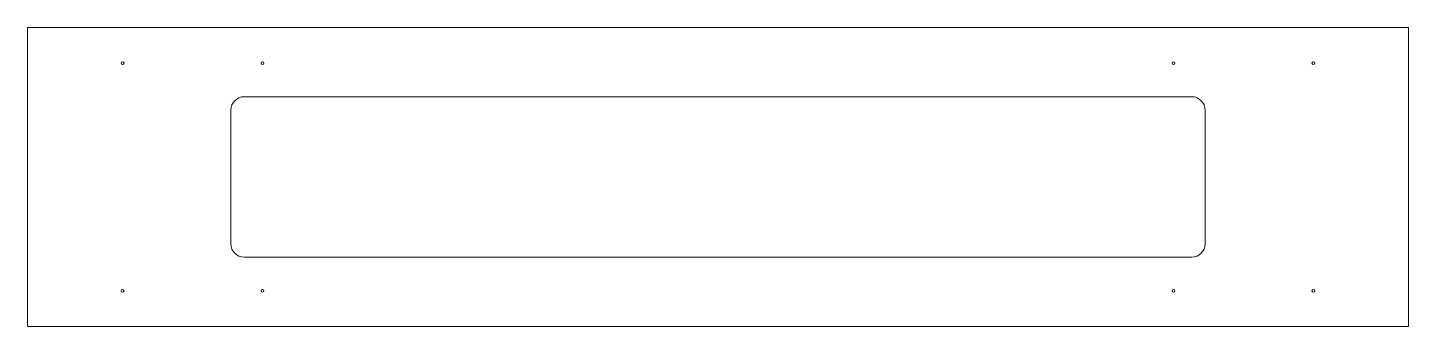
# Model space of a CAD drawing. Header units: millimetres. Extents: x -965 to 24, y -61 to 153.
import ezdxf

# ---------------------------------------------------------------- set-up
doc = ezdxf.new("R2010")
doc.units = ezdxf.units.MM
doc.header["$MEASUREMENT"] = 0
doc.layers.add('Layer 1', color=7, linetype='Continuous', lineweight=0)

# ---------------------------------------------------------------- blocks, each defined once
blk = doc.blocks.new('Block_0')
at = {"layer": 'Layer 1', "color": 18, "lineweight": 9, "true_color": 0x000000}
blk.add_lwpolyline([(-965.48, 153.48), (23.52, 153.48), (23.52, -60.52), (-965.48, -60.52)], close=True, dxfattribs=at)
for centre in [(-897.41, 128.06), (-797.31, 128.06), (-144.65, 128.06), (-44.55, 128.06), (-897.41, -35.11), (-797.31, -35.11), (-144.65, -35.11), (-44.55, -35.11)]:
    blk.add_circle(centre, 1, dxfattribs=at)
blk.add_open_spline([(-810.34, 103.98), (-810.34, 103.98), (-131.62, 103.98), (-131.62, 103.98), (-126.29, 103.98), (-121.98, 99.65), (-121.98, 94.31), (-121.98, 94.31), (-121.98, -1.35), (-121.98, -1.35), (-121.98, -6.69), (-126.29, -11.02), (-131.62, -11.02), (-131.62, -11.02), (-810.34, -11.02), (-810.34, -11.02), (-815.66, -11.02), (-819.98, -6.69), (-819.98, -1.35), (-819.98, -1.35), (-819.98, 94.31), (-819.98, 94.31), (-819.98, 99.65), (-815.66, 103.98), (-810.34, 103.98)], degree=3, knots=[0, 0, 0, 0, 1, 1, 1, 2, 2, 2, 3, 3, 3, 4, 4, 4, 5, 5, 5, 6, 6, 6, 7, 7, 7, 8, 8, 8, 8], dxfattribs=at)

msp = doc.modelspace()

# ---------------------------------------------------------------- block references
at = {"layer": 'Layer 1'}
msp.add_blockref('Block_0', (0, 0), dxfattribs=at)

doc.saveas('drawing.dxf')
